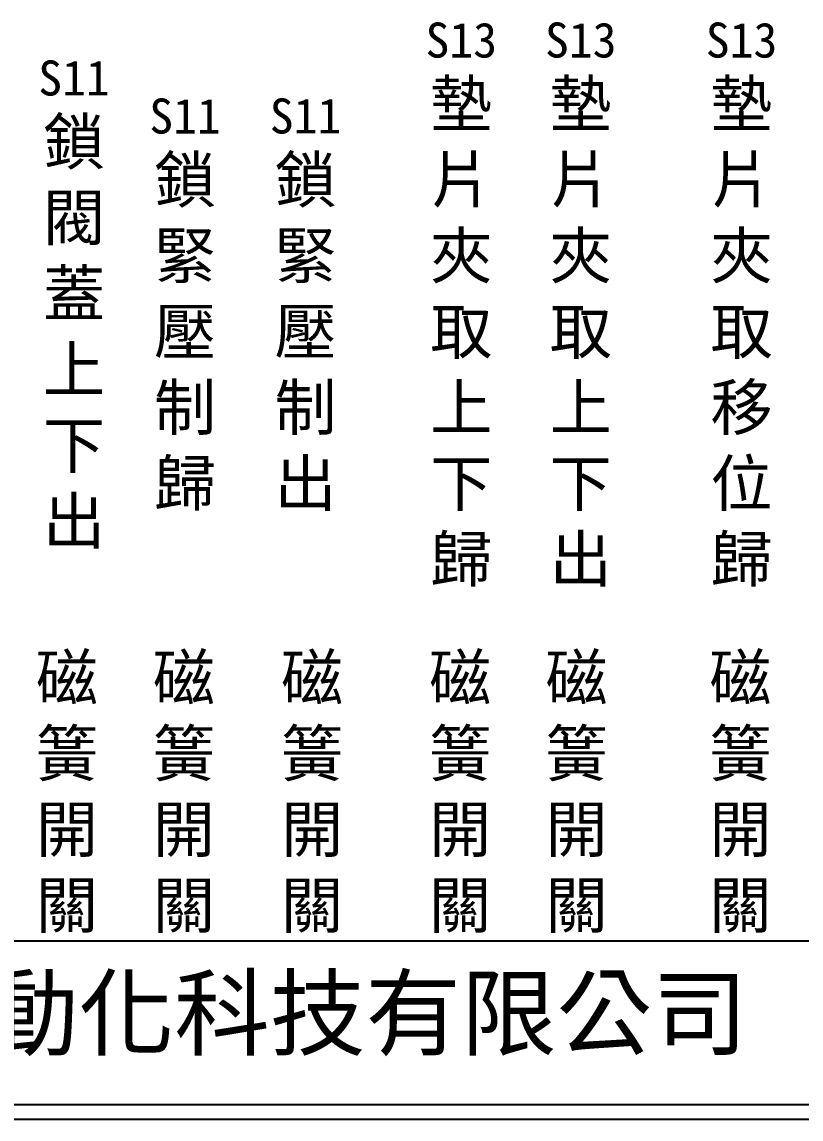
# Model space of a CAD drawing. Extents: x 325 to 612, y 3 to 207.
# Drawn here: x 391.8 to 458.5, y 3 to 97 of the extents above; entities that cross this region are included whole.
import ezdxf

# ---------------------------------------------------------------- set-up
doc = ezdxf.new("R2010")
doc.units = 0
doc.layers.add('圖框層', color=7, linetype='CONTINUOUS')
doc.layers.add('標尺寸層', color=3, linetype='CONTINUOUS')
doc.styles.add('CNS', font='romanc.shx', dxfattribs={"bigfont": 'chineset.shx'})
doc.styles.add('STSL', font='kaiu.ttf')

msp = doc.modelspace()

# ---------------------------------------------------------------- linework, layer by layer
at = {"layer": '圖框層', "color": 7}
for p, q in [((326.569, 18.25), (611.07, 18.25)), ((326.569, 4.25), (611.07, 4.25)), ((325.319, 3), (612.319, 3))]:
    msp.add_line(p, q, dxfattribs=at)

# ---------------------------------------------------------------- texts
at = {"layer": '圖框層', "color": 4, "style": 'STSL'}
msp.add_text('泓陞自動化科技有限公司', height=6, dxfattribs=at).set_placement((363.923, 9.076))
at = {"layer": '標尺寸層', "color": 7, "char_height": 3.9, "width": 4.96081, "attachment_point": 5, "style": 'CNS'}
for s, insert in [('{\\fDFKai-SB|b0|i0|c136|p65;\\H0.76923x;S13\\H1.3x;墊片夾取上下歸}', (429.422, 72.753)), ('{\\fDFKai-SB|b0|i0|c136|p65;\\H0.76923x;S13\\H1.3x;墊片夾取上下出}', (439.653, 72.753)), ('{\\fDFKai-SB|b0|i0|c136|p65;\\H0.76923x;S13\\H1.3x;墊片夾取移位歸}', (453.424, 72.753)), ('{\\fDFKai-SB|b0|i0|c136|p65;\\H0.76923x;S11\\H1.3x;鎖閥蓋上下出}', (396.258, 72.753)), ('{\\fDFKai-SB|b0|i0|c136|p65;\\H0.76923x;S11\\H1.3x;鎖緊壓制歸}', (405.765, 72.749)), ('{\\fDFKai-SB|b0|i0|c136|p65;\\H0.76923x;S11\\H1.3x;鎖緊壓制出}', (416.085, 72.749)), ('{\\fDFKai-SB|b0|i0|c136|p65;磁簧開關}', (395.652, 30.853)), ('{\\fDFKai-SB|b0|i0|c136|p65;磁簧開關}', (405.666, 30.849)), ('{\\fDFKai-SB|b0|i0|c136|p65;磁簧開關}', (416.647, 30.849)), ('{\\fDFKai-SB|b0|i0|c136|p65;磁簧開關}', (429.323, 30.853)), ('{\\fDFKai-SB|b0|i0|c136|p65;磁簧開關}', (439.29, 30.853)), ('{\\fDFKai-SB|b0|i0|c136|p65;磁簧開關}', (453.325, 30.853))]:
    msp.add_mtext(s, dxfattribs=dict(at, insert=insert))

doc.saveas('drawing.dxf')
